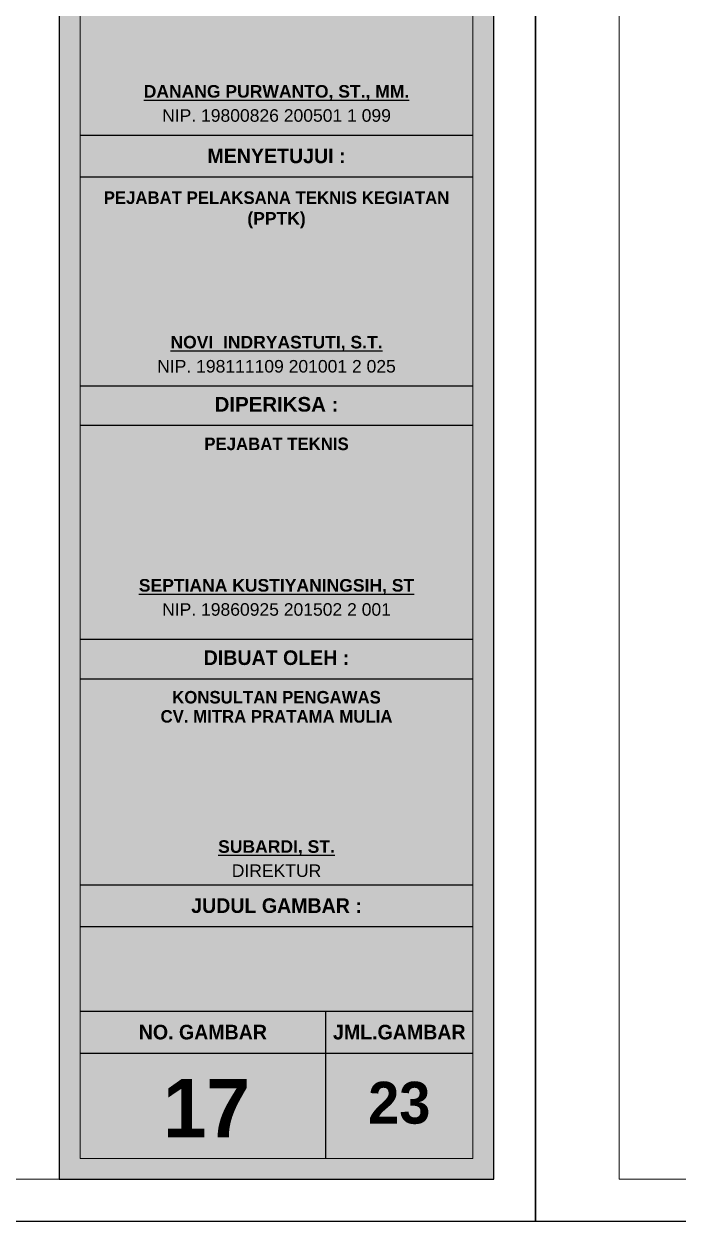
# Model space of a CAD drawing. Header units: centimetres. Extents: x -292707 to 138715, y -53922 to 66277.
# Drawn here: x 14330 to 14682, y -13009 to -12364 of the extents above; entities that cross this region are included whole.
import ezdxf

# ---------------------------------------------------------------- set-up
doc = ezdxf.new("R2010")
doc.units = ezdxf.units.CM
for name, color, linetype in [('A-ALINE-1', 91, 'Continuous'), ('A-ALINE-4', 113, 'Continuous'), ('A-TEXT', 254, 'Continuous')]:
    doc.layers.add(name, color=color, linetype=linetype)
doc.layers.add('A-FILL-1', color=250, linetype='Continuous', lineweight=0, true_color=0x333333)
doc.layers.add('A-SWING AREA', color=7, linetype='Continuous', lineweight=0, true_color=0xf7f7f7, transparency=0.2)
doc.styles.add('Scale 170', font='GOTHICB.TTF', dxfattribs={"height": 50})

# ---------------------------------------------------------------- blocks, each defined once
blk = doc.blocks.new('jhgkjhkjhkjh')
at = {"layer": 'A-SWING AREA', "transparency": 33554457}
h = blk.add_hatch(color=256, dxfattribs=at)
h.dxf.hatch_style = 1
h.paths.add_polyline_path([(-933.61, 931.53), (-881.61, 931.53), (-881.61, 1218.53), (-933.61, 1218.53)])
at = {"layer": 'A-ALINE-1', "ltscale": 0.25}
blk.add_lwpolyline([(-933.61, 931.53), (-881.61, 931.53), (-881.61, 1218.53), (-933.61, 1218.53)], close=True, dxfattribs=at)
at = {"layer": 'A-ALINE-4', "ltscale": 0.25}
for points in [[(-931.11, 1056.44), (-884.11, 1056.44)], [(-931.11, 1051.44), (-884.11, 1051.44)], [(-931.11, 1026.44), (-884.11, 1026.44)], [(-931.11, 1021.72), (-884.11, 1021.72)], [(-931.11, 996.12), (-884.11, 996.12)], [(-931.11, 991.41), (-884.11, 991.41)], [(-931.11, 966.75), (-884.11, 966.75)], [(-931.11, 966.75), (-884.11, 966.75)], [(-931.11, 961.75), (-884.11, 961.75)], [(-931.11, 951.62), (-884.11, 951.62)], [(-901.74, 951.62), (-901.74, 934.03)], [(-931.11, 946.62), (-884.11, 946.62)]]:
    blk.add_lwpolyline(points, dxfattribs=at)
at = {"layer": 'A-FILL-1', "ltscale": 0.25}
blk.add_lwpolyline([(-1286.61, 931.53), (-933.61, 931.53), (-933.61, 1218.53), (-1286.61, 1218.53)], close=True, dxfattribs=at)
at = {"layer": 'A-FILL-1'}
blk.add_lwpolyline([(-931.11, 934.03), (-884.11, 934.03), (-884.11, 1216.03), (-931.11, 1216.03)], close=True, dxfattribs=at)
at = {"layer": 'Defpoints'}
blk.add_lwpolyline([(-1296.61, 926.53), (-876.61, 926.53), (-876.61, 1223.53), (-1296.61, 1223.53)], close=True, dxfattribs=at)
at = {"layer": 'A-TEXT', "ltscale": 0.25, "attachment_point": 5, "style": 'Scale 170'}
for s, width, insert, char_height in [('{\\fArial|b1|i0|c0|p34;\\LDANANG PURWANTO, ST., MM.}', 47, (-907.61, 1061.5), 1.5), ('{\\fArial|b0|i0|c0|p34;NIP. 19800826 200501 1 099}', 47, (-907.61, 1058.77), 1.5), ('{\\fCentury Gothic|b1|i0|c0|p34;MENYETUJUI :}', 47, (-907.61, 1053.94), 1.75), ('PEJABAT PELAKSANA TEKNIS KEGIATAN', 47, (-907.61, 1048.94), 1.5), ('{\\fArial|b1|i0|c0|p34;(PPTK)}', 47, (-907.61, 1046.25), 1.5), ('{\\fArial|b1|i0|c0|p34;\\LNOVI  INDRYASTUTI, S.T.}', 47, (-907.61, 1031.5), 1.5), ('{\\fArial|b0|i0|c0|p34;NIP. 198111109 201001 2 025}', 47, (-907.61, 1028.77), 1.5), ('{\\fArial|b1|i0|c0|p34;DIPERIKSA :}', 47, (-907.61, 1024.22), 1.75), ('PEJABAT TEKNIS', 47, (-907.61, 1019.49), 1.5), ('{\\fArial|b1|i0|c0|p34;\\LSEPTIANA KUSTIYANINGSIH, ST}', 47, (-907.61, 1002.41), 1.5), ('{\\fArial|b0|i0|c0|p34;NIP. 19860925 201502 2 001}', 47, (-907.61, 999.68), 1.5), ('DIBUAT OLEH :', 47, (-907.61, 993.91), 1.75), ('KONSULTAN PENGAWAS', 47, (-907.61, 989.18), 1.5), ('CV. MITRA PRATAMA MULIA', 47, (-907.61, 986.89), 1.5), ('{\\fArial|b1|i0|c0|p34;\\LSUBARDI, ST.}', 47, (-907.61, 971.16), 1.5), ('{\\fArial|b0|i0|c0|p34;DIREKTUR}', 47, (-907.61, 968.43), 1.5), ('{\\fCentury Gothic|b1|i0|c0|p34;JUDUL GAMBAR :}', 47, (-907.61, 964.25), 1.75), ('{\\fCentury Gothic|b1|i0|c0|p34;NO. GAMBAR}', 29.375, (-916.42, 949.12), 1.75), ('{\\fCentury Gothic|b1|i0|c0|p34;JML.GAMBAR}', 29.375, (-892.92, 949.12), 1.75), ('23', 47, (-892.92, 940.65), 5)]:
    blk.add_mtext_dynamic_manual_height_columns(s, width=width, gutter_width=105, heights=[0], dxfattribs=dict(at, insert=insert, char_height=char_height))

msp = doc.modelspace()

# ---------------------------------------------------------------- block references
at = {"layer": 'A-TEXT', "xscale": 4.5, "yscale": 4.5, "zscale": 4.5}
for p in [(18549.98, -17178.1), (20439.98, -17178.1)]:
    msp.add_blockref('jhgkjhkjhkjh', p, dxfattribs=at)

# ---------------------------------------------------------------- texts
at = {"layer": 'A-TEXT', "ltscale": 0.25, "insert": (14428.02, -12947.94), "char_height": 31.5, "attachment_point": 5, "style": 'Scale 170'}
msp.add_mtext_dynamic_manual_height_columns('17', width=132.1875, gutter_width=472.5, heights=[0], dxfattribs=at)

doc.saveas('drawing.dxf')
